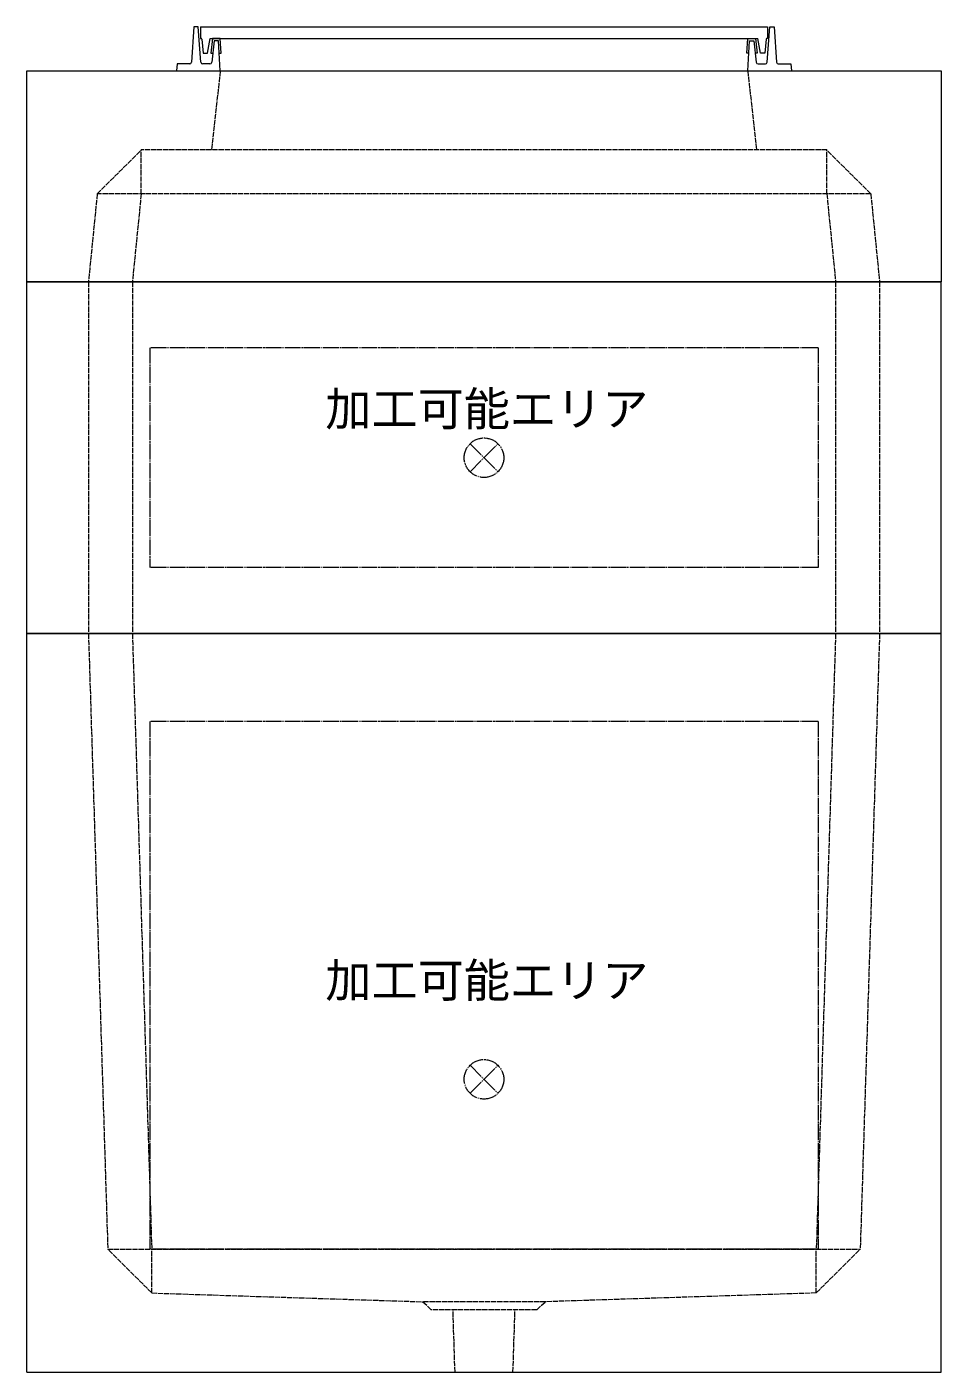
# Model space of a CAD drawing. Units: millimetres, scale not verified. Extents: x -3712 to 3712, y -2625 to 2625.
# Drawn here: x -558 to 482, y -1655 to -125 of the extents above; entities that cross this region are included whole.
import ezdxf
from ezdxf.enums import TextEntityAlignment as Align

# ---------------------------------------------------------------- set-up
doc = ezdxf.new("R2010")
doc.units = ezdxf.units.MM
doc.header["$LTSCALE"] = 10
doc.linetypes.add('LONG_DASHED1', pattern=[7, 6, -1])
doc.linetypes.add('LONG_DOUBLE_CHAIN', pattern=[21.8, 18, -1, 0.6, -0.6, 0.6, -1])
for name, color, linetype, lineweight in [('0-8_D-STR', 7, 'LONG_DASHED1', 9), ('0-A_D-STR-STR5', 1, 'LONG_DOUBLE_CHAIN', 9), ('0-B_D-STR-STR4', 134, 'Continuous', 9)]:
    doc.layers.add(name, color=color, linetype=linetype, lineweight=lineweight)
doc.styles.add('ＭＳ ゴシック', font='')
doc.styles.get('ＭＳ ゴシック').set_extended_font_data('MS Gothic')

# ---------------------------------------------------------------- blocks, each defined once
blk = doc.blocks.new('A$C533A0D9A')
at = {"layer": '0-8_D-STR'}
for p, q in [((-3000, 2400), (-3100, 1500)), ((3000, 2400), (3100, 1500)), ((-4400, 1000), (-3900, 1500)), ((-3900, 1000), (-3900, 1500)), ((3900, 1000), (3900, 1500)), ((-4400, 1000), (-4500, 0)), ((4400, 1000), (-4400, 1000)), ((-3900, 1000), (-4000, 0)), ((3900, 1000), (4000, 0)), ((4400, 1000), (4500, 0))]:
    blk.add_line(p, q, dxfattribs=at)
at = {"layer": '0-8_D-STR', "linetype": 'Continuous'}
for p in [(5200, 2400), (-5200, 0)]:
    blk.add_line(p, (5200, 0), dxfattribs=at)
blk.add_lwpolyline([(-5200, 0), (-5200, 2400), (5200, 2400)], dxfattribs=at)
at = {"layer": '0-8_D-STR'}
blk.add_lwpolyline([(4400, 1000), (3900, 1500), (-3900, 1500)], dxfattribs=at)
blk = doc.blocks.new('A$C284D0AE2')
at = {"layer": '0-B_D-STR-STR4'}
for p, q in [((-3300, 500), (-3327.8, 98.6)), ((-3250, 500), (-3300, 500)), ((-3221.3, 98.6), (-3250, 500)), ((-3225, 500), (-3225, 370)), ((-3225, 370), (-3219.2, 370)), ((-3209.2, 360.9), (-3195, 200)), ((-3145, 200), (-3115, 370)), ((-3115, 370), (3115, 370)), ((-3090, 370), (-3106.2, 200.7)), ((-3070, 340), (-3098, 97.7)), ((-3000, 370), (-3090, 370)), ((-3020, 340), (-3070, 340)), ((-3000, 0), (-3020, 340)), ((-2991.8, 200.7), (-3000, 370)), ((3000, 370), (3090, 370)), ((3090, 370), (3106.2, 200.7)), ((-3195, 200), (-3145, 200)), ((-3106.2, 200.7), (-3086.1, 200.7)), ((-3011.8, 200.7), (-2991.8, 200.7)), ((3106.2, 200.7), (3086.1, 200.7)), ((-3490, 80), (-3500, 0)), ((-3500, 0), (3500, 0)), ((-3347.8, 80), (-3490, 80)), ((-3117.8, 80), (-3201.4, 80)), ((3117.8, 80), (3201.4, 80)), ((3347.8, 80), (3490, 80)), ((3490, 80), (3500, 0))]:
    blk.add_line(p, q, dxfattribs=at)
for points in [[(-3225, 500), (3225, 500), (3225, 370), (3219.2, 370)], [(3221.3, 98.6), (3250, 500), (3300, 500), (3327.8, 98.6)], [(3011.8, 200.7), (2991.8, 200.7), (3000, 370)], [(3000, 0), (3020, 340), (3070, 340), (3098, 97.7)], [(3209.2, 360.9), (3195, 200), (3145, 200), (3115, 370)]]:
    blk.add_lwpolyline(points, dxfattribs=at)
for centre, radius, start, end in [((-3219.2, 360), 10, 5.04245, 90), ((3219.2, 360), 10, 90, 174.95755), ((-3347.8, 100), 20, 270, 356.0372), ((-3201.4, 100), 20, 184.08562, 270), ((-3117.8, 100), 20, 270, 353.41806), ((3117.8, 100), 20, 186.58194, 270), ((3201.4, 100), 20, 270, 355.91438), ((3347.8, 100), 20, 183.9628, 270)]:
    blk.add_arc(centre, radius, start, end, dxfattribs=at)
blk = doc.blocks.new('A$C729C60C3')
at = {"layer": '0-8_D-STR', "linetype": 'Continuous'}
for p, q in [((5200, 0), (-5200, 0)), ((5200, -4000), (5200, 0))]:
    blk.add_line(p, q, dxfattribs=at)
at = {"layer": '0-8_D-STR'}
for p, q in [((-4500, 0), (-4500, -4000)), ((-4000, 0), (-4000, -4000)), ((4000, 0), (4000, -4000)), ((4500, 0), (4500, -4000))]:
    blk.add_line(p, q, dxfattribs=at)
at = {"layer": '0-8_D-STR', "linetype": 'Continuous'}
blk.add_lwpolyline([(5200, -4000), (-5200, -4000), (-5200, 0)], dxfattribs=at)
at = {"layer": '0-A_D-STR-STR5'}
for p, q in [((3800, -750), (3800, -3250)), ((3800, -3250), (-3800, -3250))]:
    blk.add_line(p, q, dxfattribs=at)
blk.add_lwpolyline([(3800, -750), (-3800, -750), (-3800, -3250)], dxfattribs=at)
blk = doc.blocks.new('A$C1C640AAB')
at = {"layer": '0-A_D-STR-STR5'}
for p, q in [((-159.1, -159.1), (159.1, 159.1)), ((-159.1, 159.1), (159.1, -159.1))]:
    blk.add_line(p, q, dxfattribs=at)
blk.add_circle((0, 0), 225, dxfattribs=at)
blk = doc.blocks.new('A$C32e1955f')
at = {"layer": '0-8_D-STR'}
blk.add_blockref('A$C729C60C3', (0, 0), dxfattribs=at)
at = {"layer": '0-A_D-STR-STR5'}
blk.add_blockref('A$C1C640AAB', (0, -2000), dxfattribs=at)
blk = doc.blocks.new('A$C7BB150D6')
at = {"layer": '0-8_D-STR', "linetype": 'Continuous'}
for p, q in [((-5200, 0), (5200, 0)), ((-5200, -8400), (-5200, 0)), ((5200, -8400), (5200, 0)), ((-5200, -8400), (5200, -8400))]:
    blk.add_line(p, q, dxfattribs=at)
at = {"layer": '0-8_D-STR'}
for p, q in [((-4500, 0), (-4280, -7000)), ((-4000, 0), (-3780, -7000)), ((4000, 0), (3780, -7000)), ((4500, 0), (4280, -7000)), ((-3780, -7500), (-4280, -7000)), ((-4280, -7000), (4280, -7000)), ((-3780, -7500), (-3780, -7000)), ((3780, -7500), (4280, -7000)), ((3780, -7500), (3780, -7000)), ((-3780, -7500), (-700, -7600)), ((-600, -7690), (-700, -7600)), ((700, -7600), (-700, -7600)), ((600, -7690), (700, -7600)), ((3780, -7500), (700, -7600)), ((600, -7690), (-600, -7690)), ((-329.8, -8400), (-352.5, -7690)), ((329.8, -8400), (352.5, -7690))]:
    blk.add_line(p, q, dxfattribs=at)
at = {"layer": '0-A_D-STR-STR5'}
for p, q in [((-3800, -1000), (-3800, -7000)), ((3800, -1000), (-3800, -1000)), ((3800, -1000), (3800, -7000)), ((3800, -7000), (-3800, -7000))]:
    blk.add_line(p, q, dxfattribs=at)
blk = doc.blocks.new('A$C149f4ab2')
at = {"layer": '0-8_D-STR'}
blk.add_blockref('A$C7BB150D6', (0, 0), dxfattribs=at)
at = {"layer": '0-A_D-STR-STR5'}
blk.add_blockref('A$C1C640AAB', (0, -5070), dxfattribs=at)

msp = doc.modelspace()

# ---------------------------------------------------------------- block references
at = {"layer": '0-8_D-STR', "xscale": 0.1, "yscale": 0.1}
for name, p in [('A$C533A0D9A', (-37.5, -415)), ('A$C32e1955f', (-37.5, -415)), ('A$C149f4ab2', (-37.5, -815))]:
    msp.add_blockref(name, p, dxfattribs=at)
at = {"layer": '0-B_D-STR-STR4', "xscale": 0.1, "yscale": 0.1}
msp.add_blockref('A$C284D0AE2', (-37.5, -175), dxfattribs=at)

# ---------------------------------------------------------------- texts
at = {"layer": '0-A_D-STR-STR5', "style": 'ＭＳ ゴシック'}
for p in [(-217.98, -590.25), (-217.98, -1240.25)]:
    msp.add_text('加工可能エリア', height=38.49, dxfattribs=at).set_placement(p, align=Align.BOTTOM_LEFT)

doc.saveas('drawing.dxf')
